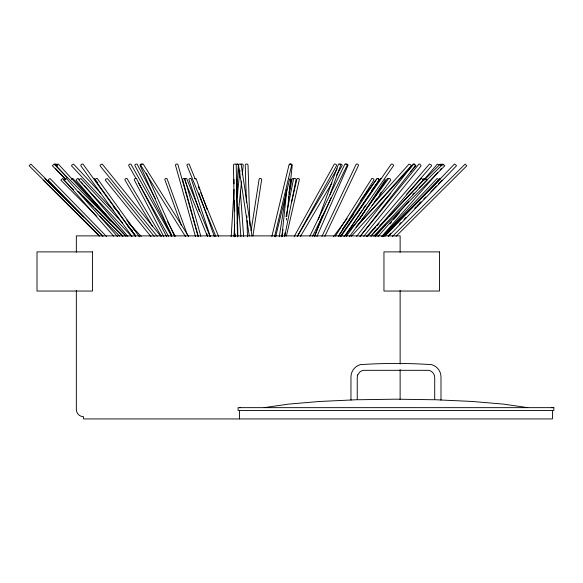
<?xml version="1.0" encoding="UTF-8"?>
<svg xmlns="http://www.w3.org/2000/svg" width="583" height="583" viewBox="0 0 583 583"><rect width="100%" height="100%" fill="white"/><g stroke="black" fill="none" stroke-linecap="round" stroke-linejoin="round"><path stroke-width="0.87" d="M231.189 236.574L234.082 189.446M233.958 236.501L234.679 224.717M236.458 195.713L238.352 164.902L237.718 164.063L236.181 164.1M237.143 197.477L239.941 170.389M237.186 223.595L241.573 181.153M242.229 174.834L243.257 164.902L242.441 164.063L241.063 164.1M281.895 236.239L286.902 189.278M284.759 235.408L285.051 232.697M286.391 220.053L286.588 218.253M286.778 216.446L292.265 164.967L291.522 164.1L290.137 164.063L289.496 164.902M251.113 230.649L259.092 179.345L259.581 178.515L260.892 178.478L261.709 179.28L252.891 235.984M279.272 236.662L286.384 191.829M281.917 236.727L282.34 234.038M282.77 231.349L283.054 229.556M288.884 192.798L289.168 191.005M289.452 189.213L291.019 179.345M288.454 198.103L288.789 196.318M289.124 194.533L291.981 179.345L292.44 178.515L293.737 178.478M282.048 236.443L282.762 232.872M285.983 216.796L293.489 179.28L294.021 178.478L295.333 178.515L296.113 179.345L284.672 236.509M291.558 202.396L296.849 179.345L297.264 178.515L298.554 178.478L299.429 179.28L286.406 236.013M271.875 236.465L289.008 164.902L289.525 164.063L290.881 164.1L291.719 164.967L274.586 236.538M275.635 236.756L289.576 179.345L288.767 178.515M318.282 219.485L338.184 164.902L338.57 164.063L341.011 164.063L342.097 164.902L342.075 165.769L336.529 175.184M314.667 236.611L322.443 215.287M329.912 194.824L340.793 164.967L339.874 164.1M314.507 235.707L331.253 197.404M316.926 236.545L347.862 165.769L348.066 164.902L347.045 164.063L345.806 164.1M321.94 236.392L356.257 164.1L357.459 164.063L358.501 164.902L358.341 165.769L324.804 236.421M309.865 236.115L344.939 164.063L346.171 164.1L347.155 164.967L346.914 165.805L312.641 236.217M294.218 236.436L334.314 164.1L335.451 164.063L336.522 164.902L336.457 165.769L297.243 236.516M297.388 236.297L337.134 168.808M300.478 236.399L331.909 183.033M335.385 236.086L371.859 178.478L372.916 178.515L373.922 179.345L373.878 180.147L338.373 236.217M346.557 234.038L362.028 210.463M363.027 208.94L365.519 205.136M359.645 218.909L385.101 180.111L385.035 179.28M338.628 236.1L376.968 178.478L377.988 178.515L379.001 179.345L379.001 180.147L360.338 208.204M356.803 213.509L359.332 209.72M358.545 220.432L387.36 178.515L388.307 178.478M362.211 219.791L363.238 218.29M374.563 201.82L376.618 198.832M379.708 194.336L381.253 192.091M341.004 236.487L391.324 164.063L392.352 164.1L393.416 164.967L393.459 165.805L344.174 236.734M340.086 236.683L380.684 178.478L381.668 178.515M346.185 236.509L388.657 178.478L389.59 178.515L390.625 179.345L390.719 180.147L349.326 236.713M333.425 236.734L347.111 218.538M360.797 200.348L376.669 179.243M342.673 228.879L353.619 214.318M371.684 190.306L379.351 180.111L379.139 179.28L377.216 178.515M356.592 236.392L413.267 164.063L414.163 164.1L415.431 165.805L359.879 236.698M360.418 236.064L418.973 164.063L419.811 164.1L421.137 165.805L363.726 236.385M375.321 236.749L385.356 224.987M424.337 179.324L437.323 164.1L439.123 164.902M389.91 223.887L391.681 221.817M393.452 219.74L399.355 212.817M367.086 236.516L429.438 164.063L431.26 164.967L431.588 165.805L371.021 236.181M377.908 236.625L408.552 201.733M440.405 165.47L441.608 164.1L443.328 164.902M381.88 236.239L437.76 172.612M440.165 169.872L441.367 168.509M343.985 236.501L357.969 220.942M371.954 205.376L409.047 164.1L410.709 164.902L411.19 165.769L357.073 225.993M356.038 227.188L413.864 164.1L414.396 164.063L415.985 165.769L410.447 171.81M351.389 236.239L390.756 193.286M367.108 236.268L375.831 226.969L366.241 236.654M377.077 225.643L378.943 223.646M406.358 194.423L421.312 178.478L422.821 179.345L423.309 180.147L370.977 235.947M381.989 236.64L437.104 178.515L438.496 179.28M374.286 231.83L377.42 228.536M379.927 225.905L386.828 218.654M388.708 216.679L425.087 178.478L426.53 179.345L427.055 180.147L373.747 236.137M410.257 209.297L412.771 206.681M415.293 204.057L440.201 178.478M388.263 235.787L390.778 233.171M399.595 224.003L400.856 222.691M404.004 219.412L405.892 217.452M414.71 208.277L415.97 206.972M419.745 203.037L421.006 201.733M384.984 236.115L454.456 164.063L455.891 164.967L456.482 165.805L388.271 236.545M383.811 236.29L440.668 178.515M416.83 206.134L420.008 202.884M423.819 198.985L425.721 197.039M430.801 191.843L436.514 185.992M438.423 184.046L442.235 180.147M383.133 236.137L440.289 178.515M422.609 179.804L423.885 178.515L424.963 179.28M412.749 194.285L414.032 193.002M419.17 187.857L442.934 164.063L444.785 165.805L374.782 235.889M415.118 189.14L417.049 187.216M424.14 180.14L440.252 164.063L442.06 165.805M392.293 236.538L465.117 164.1L466.808 165.805L395.981 236.348M71.308 179.345L72.89 178.478L125.855 236.093M188.666 236.479L143.221 164.1L142.165 164.063L141.064 164.902L141.035 165.769L185.511 236.611M44.84 178.515L83.609 217.029M551.919 407.794L552.436 407.648M264.165 407.648L288.352 404.136L319.878 401.447L351.214 400.004M54.525 164.1L55.159 164.063L56.988 166.089M55.596 164.1L56.289 164.063L57.491 165.426M93.484 178.515L94.344 178.478L97.704 182.778M142.208 164.063L140.948 164.1L139.986 164.967L140.27 165.805L171.868 236.341M357.926 399.756L395.974 399.18L434.029 399.756M194.802 178.478L196.034 178.515L207.096 209.384M440.741 400.004L472.077 401.447L503.603 404.136L527.79 407.648M239.518 407.648L240.028 407.794M65.551 178.515L63.809 180.111L73.451 189.781M43.215 180.147L99.336 236.049M103.038 236.115L30.914 164.1L29.966 164.902L29.15 165.769L99.336 235.86M126.045 236.115L54.022 164.063L52.332 165.769L65.813 179.273M78.406 191.399L81.627 194.62M82.91 195.91L93.841 206.863M95.131 208.146L122.78 235.853M78.013 191.486L122.955 236.501M99.817 216.191L119.755 236.166M64.64 180.417L62.716 178.478L60.88 180.147L96.771 216.329M106.514 236.487L50.029 178.515L48.797 179.28L48.141 180.111L102.725 236.137M237.565 164.063L238.352 164.902M100.881 193.308L73.553 164.1L72.037 164.902L71.469 165.769L113.7 210.915M113.299 206.586L119.508 213.225M128.828 223.187L141.246 236.465M127.364 225.519L132.334 230.824M122.612 223.019L80.913 178.515L79.47 179.28L78.916 180.111L131.816 236.574M110.537 220.957L58.315 164.063L57.724 164.1L56.208 165.805L67.264 177.851M55.48 168.502L65.238 179.302M117.569 236.611L66.44 178.515L64.793 179.28L64.363 180.111L113.685 236.159M79.317 179.856L78.137 178.478L77.415 178.515L76.067 180.147L108.635 218.071M81.095 181.925L82.873 183.995M84.054 185.372L127.874 236.399M160.653 236.093L102.236 164.1L100.342 164.902L100.028 165.769L157.301 236.355M154.247 236.406L107.396 178.515L105.574 179.28L105.275 180.111L150.982 236.596M126.832 220.046L134.666 230.081M128.668 226.736L135.394 235.335M135.256 236.173L83.012 164.1L82.079 164.063L80.971 164.902L80.797 165.769L131.969 236.37M139.352 236.727L97.295 178.515L96.399 178.478L95.335 179.28L95.167 180.111L135.628 236.115M161.338 236.261L126.992 178.478L125.899 178.515L124.908 179.345L125.002 180.147L152.389 226.219M171.57 236.173L130.876 164.063L129.71 164.1L128.69 164.967L128.828 165.805L135.985 178.478M138.667 183.237L168.625 236.326M155.326 198.584L137.063 164.063L135.868 164.1L134.855 164.967L135.045 165.805L171.562 234.84M167.634 221.861L175.279 236.312M166.68 236.654L136.422 178.515L135.3 178.478L134.287 179.28L134.389 180.111L163.801 236.64M146.297 173.195L174.55 236.261M195.283 179.243L189.125 164.1L187.872 164.063L186.859 164.902L187.107 165.769L215.863 236.428M198.366 186.815L199.393 189.337M200.763 192.703L218.567 236.443M210.113 236.625L186.655 178.515L185.452 178.478L184.483 179.28L184.724 180.111M185.059 180.956L207.497 236.538M187.631 235.67L167.255 179.28L166.884 178.478L165.63 178.515L164.749 179.345L181.415 225.483M198.752 192.973L214.427 236.705M210.208 236.29L191.392 179.28L190.984 178.478L189.715 178.515L188.848 179.345L199.401 211.308M206.819 233.761L207.388 235.488M198.133 236.647L178.041 164.967L177.655 164.1L176.336 164.063L175.396 164.902L195.487 236.581M200.829 236.326L185.059 179.345L184.687 178.515L183.412 178.478L182.515 179.28L198.286 236.261M252.016 236.049L241.216 164.967L240.706 164.1L239.336 164.063L238.483 164.902L249.284 235.977M238.52 166.709L239.321 177.589M240.32 191.188L243.65 236.501M237.019 184.002L237.747 193.971M238.746 207.57L240.881 236.574M249.925 225.854L248.015 164.902L247.301 164.063L245.917 164.1L245.239 164.967L246.405 202.272M246.835 215.914L246.893 217.736M246.981 220.461L247.491 236.836M236.647 179.345L237.864 236.705M233.98 179.28L234.082 183.834M234.424 200.217L234.657 211.148M235.138 233.907L235.197 236.64M237.485 236.836L236.224 164.967L235.59 164.1L234.198 164.063L233.448 164.902L234.716 236.771M552.436 410.468L552.436 418.937L83.566 418.937L83.566 416.765C79.66 416.75 76.344 413.442 76.337 409.528L76.337 290.429M400.127 252.242L400.127 235.882L76.337 235.882L76.337 252.242M400.127 290.429L400.127 364.069M400.127 369.527L400.127 399.53M239.518 410.468L239.518 418.937M357.663 374.956L357.241 377.536L357.241 399.719L350.959 399.989L350.959 377.026A12.892 12.892 0 0 1 360.301 364.637A537.839 537.839 0 0 1 431.653 364.637A12.892 12.892 0 0 1 440.996 377.026L440.996 399.989L434.714 399.719L434.714 377.536C434.772 374.06 432.251 371.218 428.971 370.322L362.976 370.322L360.156 371.655L357.663 374.956M92.5 251.892L37.006 251.892L37.006 291.041L92.5 291.041L92.5 251.892M439.458 251.892L383.957 251.892L383.957 291.041L439.458 291.041L439.458 251.892M553.85 407.648L238.104 407.648L238.104 410.468L553.85 410.468L553.85 407.648"/></g></svg>
